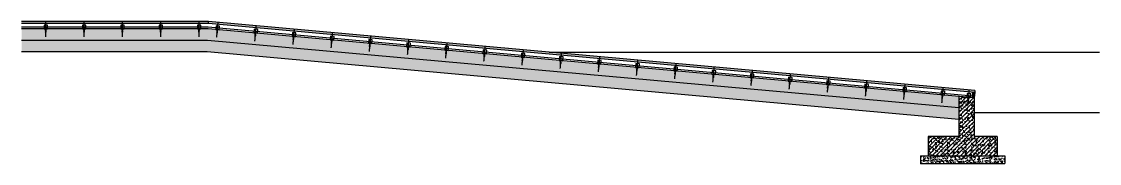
# Model space of a CAD drawing. Extents: x 28691 to 190833, y -3655 to 80068.
# Drawn here: x 32175 to 46238, y -3655 to -1804 of the extents above; entities that cross this region are included whole.
import ezdxf

# ---------------------------------------------------------------- set-up
doc = ezdxf.new("R2010")
doc.units = 0
doc.header["$LTSCALE"] = 10
doc.header["$MEASUREMENT"] = 0
doc.linetypes.add('DASH', pattern=[0.35, 0.25, -0.1])
doc.linetypes.add('DOTE', pattern=[2.42, 2, -0.2, 0.02, -0.2])
for name, color, linetype in [('0-1', 1, 'Continuous'), ('0-5-中线', 5, 'DOTE'), ('0-8', 8, 'Continuous'), ('HJ(XT)-配景(其它)', 8, 'Continuous')]:
    doc.layers.add(name, color=color, linetype=linetype)
doc.styles.add('DIM_FONT', font='SIMPLEX', dxfattribs={"width": 0.7, "bigfont": 'GBCBIG'})

# ---------------------------------------------------------------- blocks, each defined once
blk = doc.blocks.new('A$C0A9333B6')
at = {"layer": 'HJ(XT)-配景(其它)', "color": 1, "linetype": 'DASH'}
for p, q in [((-4, 3), (-10, 3)), ((-10, 3), (-10, -13)), ((-4, -14), (-4, 5)), ((-4, 5), (-4, -14)), ((-4, 5), (-4, 5)), ((-4, 3), (-4, -13)), ((64, 1), (34, 0)), ((64, 1), (64, -1)), ((34, -2), (-13, -2)), ((-13, -2), (-13, -8)), ((34, -8), (-13, -8)), ((-4, -13), (-10, -13)), ((-4, -14), (-4, -14)), ((34, 0), (2, 0)), ((2, 0), (2, -10)), ((34, -10), (2, -10)), ((73, -1), (34, -2)), ((73, -9), (34, -8)), ((64, -11), (34, -10)), ((64, -9), (64, -11)), ((73, -1), (73, -9))]:
    blk.add_line(p, q, dxfattribs=at)
for points in [[(-12, -2), (-11, -8, 10.803562)], [(-12, -2), (-12, -8, 10.803562)], [(-11, -2), (-10, -6, 10.803562)]]:
    blk.add_lwpolyline(points, format="xyb", dxfattribs=at)
at = {"layer": 'HJ(XT)-配景(其它)', "color": 1, "style": 'DIM_FONT', "width": 0.8, "flags": 9}
for tag in ['YSIZE', 'XSIZE']:
    blk.add_attdef(tag, (-4, -6), '', height=0.5, rotation=270, dxfattribs=at)
blk = doc.blocks.new('A$C0F11501E')
at = {"color": 1}
blk.add_line((-23, 5), (23, 5), dxfattribs=at)
blk.add_lwpolyline([(23, 50), (-23, 50), (-23, 0), (23, 0)], close=True, dxfattribs=at)
at = {"xscale": 0.6400000000000001, "yscale": 0.6400000000000001, "zscale": 0.6400000000000001, "rotation": 270}
blk.add_blockref('A$C0A9333B6', (3, 2), dxfattribs=at)

msp = doc.modelspace()

# ---------------------------------------------------------------- hatches: boundary and pattern name
h = msp.add_hatch()
h.set_pattern_fill('钢筋混凝土', color=8, scale=15)
h.set_pattern_definition([(45, (-65720.933, 35082.75), (-26.516504, 26.516504), []), (50, (-65720.93, 35082.75), (107.58903, -9.41282), [11.25, -123.75]), (355, (-65720.93, 35082.75), (-20.8127, 112.82882), [9, -99]), (100.4514, (-65711.97, 35081.97), (86.77641, 103.41593), [9.56103, -105.17132]), (46.1842, (-65720.93, 35112.75), (160.08616, -24.82785), [16.875, -185.625]), (96.6356, (-65707.59, 35110.68), (140.1994, 146.11768), [14.34154, -157.75695]), (351.1842, (-65720.93, 35112.75), (140.1993, 146.1178), [13.5, -148.5]), (21, (-65705.93, 35105.25), (89.53606, -60.392834), [11.25, -123.75]), (326, (-65705.93, 35105.25), (36.4973, 108.77251), [9, -99]), (71.4514, (-65698.47, 35100.22), (126.03339, 48.37957), [9.56103, -105.17132]), (37.5, (-65720.933, 35082.75), (1.823978, 49.934078), [0, -97.8, 0, -100.5, 0, -99.375]), (7.5, (-65720.93, 35082.75), (39.46043, 59.161757), [0, -57.3, 0, -95.55, 0, -37.875]), (327.5, (-65754.383, 35082.75), (80.073365, -3.383231), [0, -37.5, 0, -117, 0, -155.25]), (317.5, (-65769.38, 35082.75), (87.477925, 15.015747), [0, -48.75, 0, -77.7, 0, -110.25])])
h.paths.add_polyline_path([(34608.713, -1899.467), (34601.977, -2049.467), (44404.464, -2931.691), (44404.464, -2781.084)])
h.paths.add_polyline_path([(32174.581, -1899.467), (32174.581, -2049.467), (34601.977, -2049.467), (34608.713, -1899.467)])
h = msp.add_hatch()
h.set_pattern_fill('GRAVEL', color=8, scale=15)
h.set_pattern_definition([(228.0128, (32972.17, -2008.9226), (-914.400777, -1028.701264), [15.3774, -1522.3725]), (184.9697, (32961.8834, -2020.3526), (1371.6022188, 114.2991934), [26.3882, -2612.43]), (132.5104, (32935.5944, -2022.6386), (1142.9991683, -1257.301228), [18.6067, -1842.0615]), (267.2737, (32891.0174, -2051.2136), (114.2995037, 2285.9992644), [24.0302, -2378.988]), (292.8337, (32889.8744, -2075.2166), (-571.5016225, 1371.6007799), [23.5635, -2332.791]), (357.2737, (32899.0184, -2096.9336), (-2285.9992644, 114.2995037), [24.0302, -2378.988]), (37.6942, (32923.0214, -2098.0766), (-1485.9009388, -1142.998981), [31.7787, -3146.0895]), (72.2553, (32948.1674, -2078.6456), (800.1016004, 2514.6007293), [30.0024, -2970.2385]), (121.4296, (32957.3114, -2050.0706), (-914.4002356, 1485.8982522), [24.1116, -2387.0475]), (175.2364, (32944.738, -2029.497), (1257.299012, -114.298927), [27.5271, -1348.8255]), (222.3974, (32917.3064, -2027.2106), (-1371.6000413, -1257.2983643), [35.5985, -3524.256]), (138.8141, (33004.174, -2052.357), (-800.09949, 685.798945), [12.1502, -1202.877]), (171.4692, (32995.0304, -2044.3556), (1485.8977318, -228.600576), [23.1157, -2288.457]), (225, (32972.17, -2040.93), (-2e-14, -114.2999), [16.1644, -145.48]), (203.1986, (32964.17, -2027.21), (571.501927, 228.601002), [8.7048, -861.777]), (291.8014, (32956.168, -2030.64), (-114.30008, 342.90022), [12.3105, -603.216]), (30.9638, (32960.74, -2042.07), (342.899638, 228.600178), [19.9944, -646.4835]), (161.5651, (32977.885, -2031.783), (228.6001, -114.29983), [14.4579, -346.9905]), (16.3895, (32889.8744, -2030.6396), (1143.0006306, 342.8992867), [20.254, -2005.146]), (70.3462, (32909.3054, -2024.9246), (-457.198726, -1257.298222), [16.992, -1682.199]), (293.1986, (32977.885, -2008.923), (-228.601002, 571.501927), [17.4096, -853.074]), (343.6105, (32984.7434, -2024.9246), (-1143.0006306, 342.8992867), [20.254, -2005.146]), (339.444, (32889.874, -2101.506), (-571.50071, 228.599723), [19.5316, -957.0465]), (294.7751, (32908.1624, -2108.3636), (-571.498668, 1257.299416), [16.3652, -1620.162]), (66.8014, (32979.028, -2123.223), (228.601002, 571.501927), [17.4096, -853.074]), (17.354, (32985.8864, -2107.2206), (-1485.90008, -457.1993104), [19.1602, -1896.858]), (69.444, (32923.021, -2123.223), (-228.599723, -571.50071), [9.7658, -966.816]), (101.3099, (32972.17, -2123.223), (-114.299436, 457.198536), [5.8282, -576.99]), (165.9638, (32971.027, -2117.508), (342.90024, -114.2998), [23.5635, -447.7072]), (186.009, (32948.1674, -2111.7926), (1142.9983145, 114.299733), [21.837, -2161.863]), (303.6901, (32960.74, -2052.357), (-114.30004, 228.59978), [16.4846, -395.6301]), (353.1572, (32969.8844, -2066.0726), (1943.1008035, -228.6010238), [28.7801, -2849.22]), (60.9454, (32998.459, -2069.502), (-457.198936, -800.098092), [11.7679, -1165.023]), (90, (33004.17, -2059.21), (-114.3, 114.3), [6.858, -107.442]), (120.2564, (32945.8814, -2108.3636), (457.199031, -800.0995965), [15.879, -1572.0255]), (48.0128, (32937.88, -2094.6476), (914.400777, 1028.701264), [30.7549, -1506.996]), (0, (32958.45, -2071.79), (114.3, 114.3), [29.718, -84.582]), (325.3048, (32988.1724, -2071.7876), (-1142.9980196, 800.100076), [18.07245, -1789.1685]), (254.0546, (33003.031, -2082.075), (-114.300292, -457.20109), [16.6423, -815.4765]), (207.646, (32998.4594, -2098.0766), (-2171.6992372, -1143.0007189), [27.0965, -2682.5625]), (175.4261, (32974.4564, -2110.6496), (-1485.9003422, 114.299447), [28.6663, -2837.961]), (175.4261, (32974.4564, -2110.6496), (-1485.9003422, 114.299447), [28.6663, -2837.961])])
h.paths.add_polyline_path([(34601.977, -2049.467), (34595.24, -2199.467), (44404.464, -3081.691), (44404.464, -2931.691)])
h.paths.add_polyline_path([(32174.581, -2049.467), (32174.581, -2199.467), (34595.24, -2199.467), (34601.977, -2049.467)])
h = msp.add_hatch()
h.set_pattern_fill('钢筋混凝土', color=8, scale=15)
h.set_pattern_definition([(45, (0, 1820.078), (-26.516504, 26.516504), []), (50, (0, 1820.08), (107.58903, -9.41282), [11.25, -123.75]), (355, (0, 1820.08), (-20.8127, 112.82882), [9, -99]), (100.4514, (8.97, 1819.29), (86.7764, 103.41593), [9.56103, -105.17132]), (46.1842, (0, 1850.08), (160.08616, -24.82785), [16.875, -185.625]), (96.6356, (13.34, 1848.01), (140.1994, 146.1177), [14.34154, -157.75695]), (351.1842, (0, 1850.08), (140.1993, 146.1178), [13.5, -148.5]), (21, (15, 1842.58), (89.53606, -60.39283), [11.25, -123.75]), (326, (15, 1842.58), (36.4973, 108.7725), [9, -99]), (71.4514, (22.46, 1837.54), (126.0334, 48.37957), [9.56103, -105.17132]), (37.5, (0, 1820.078), (1.823978, 49.934078), [0, -97.8, 0, -100.5, 0, -99.375]), (7.5, (0, 1820.08), (39.46043, 59.161757), [0, -57.3, 0, -95.55, 0, -37.875]), (327.5, (-33.45, 1820.078), (80.073365, -3.38323), [0, -37.5, 0, -117, 0, -155.25]), (317.5, (-48.45, 1820.08), (87.47793, 15.01575), [0, -48.75, 0, -77.7, 0, -110.25])])
h.paths.add_polyline_path([(44904.464, -3304.734), (44604.464, -3304.734), (44604.464, -2799.084), (44404.464, -2781.084), (44404.464, -3304.734), (44004.464, -3304.734), (44004.464, -3554.734), (44904.464, -3554.734)])
h = msp.add_hatch()
h.set_pattern_fill('混凝土', color=8, scale=10)
h.set_pattern_definition([(50, (42993.91, -1802.035), (71.726, -6.2752), [7.5, -82.5]), (355, (42993.91, -1802.035), (-13.8751, 75.2192), [6, -66]), (100.4514, (42999.885, -1802.56), (57.851, 68.944), [6.374, -70.1142]), (46.1842, (42993.91, -1782.035), (106.724, -16.552), [11.25, -123.75]), (96.6356, (43002.8, -1783.41), (93.4663, 97.4118), [9.561, -105.1713]), (351.184, (42993.91, -1782.04), (93.466, 97.412), [9, -99]), (21, (43003.91, -1787.035), (59.6907, -40.2619), [7.5, -82.5]), (326, (43003.91, -1787.035), (24.3315, 72.515), [6, -66]), (71.4514, (43008.88, -1790.39), (84.0223, 32.253), [6.374, -70.1142]), (37.5, (42993.908, -1802.035), (1.21599, 33.28939), [0, -65.2, 0, -67, 0, -66.25]), (7.5, (42993.91, -1802.035), (26.30695, 39.44117), [0, -38.2, 0, -63.7, 0, -25.25]), (327.5, (42971.608, -1802.035), (53.38224, -2.2555), [0, -25, 0, -78, 0, -103.5]), (317.5, (42961.61, -1802.035), (58.3186, 10.0105), [0, -32.5, 0, -51.8, 0, -73.5])])
h.paths.add_polyline_path([(45004.464, -3554.734), (43904.464, -3554.734), (43904.464, -3654.734), (45004.464, -3654.734)])
at = {"layer": '0-8'}
h = msp.add_hatch(dxfattribs=at)
h.set_pattern_fill('木纹02', color=256, scale=15)
h.set_pattern_definition([(0, (60858.74, -13275.944), (0, 60), [12, -18, 6, -24]), (0, (60900.74, -13274.444), (0, 60), [12, -48]), (0, (60894.74, -13271.444), (0, 60), [6, -54]), (0, (60861.74, -13269.944), (0, 60), [3, -42, 3, -12]), (0, (60882.74, -13266.944), (0, 60), [12, -18, 3, -27]), (0, (60867.74, -13265.444), (0, 60), [9, -51]), (0, (60882.74, -13263.944), (0, 60), [18, -42]), (0, (60864.74, -13262.444), (0, 60), [12, -48]), (0, (60888.74, -13260.944), (0, 60), [30, -30]), (0, (60870.74, -13257.944), (0, 60), [6, -18, 12, -24]), (0, (60912.74, -13256.444), (0, 60), [12, -48]), (0, (60900.74, -13254.944), (0, 60), [6, -54]), (0, (60888.74, -13253.444), (0, 60), [6, -54]), (0, (60858.74, -13251.944), (0, 60), [12, -48]), (0, (60888.74, -13250.444), (0, 60), [12, -48]), (0, (60888.74, -13247.444), (0, 60), [12, -12, 12, -24]), (0, (60876.74, -13244.444), (0, 60), [6, -30, 12, -12]), (0, (60888.74, -13242.944), (0, 60), [18, -42]), (0, (60888.74, -13239.944), (0, 60), [12, -48]), (0, (60864.74, -13238.444), (0, 60), [18, -24, 6, -12]), (0, (60864.74, -13235.444), (0, 60), [30, -30]), (0, (60900.74, -13233.944), (0, 60), [6, -54]), (0, (60882.74, -13232.444), (0, 60), [12, -48]), (0, (60870.74, -13230.944), (0, 60), [6, -24, 6, -24]), (0, (60864.74, -13229.444), (0, 60), [6, -18, 12, -24]), (0, (60876.74, -13227.944), (0, 60), [6, -30, 6, -18]), (0, (60888.74, -13226.444), (0, 60), [18, -42]), (0, (60864.74, -13223.444), (0, 60), [12, -48]), (0, (60894.74, -13221.944), (0, 60), [6, -54]), (0, (60906.74, -13220.444), (0, 60), [6, -54]), (14.036243, (60900.74, -13271.444), (60, -2e-09), [6.18, -241.20633]), (14.036243, (60906.74, -13257.944), (60, -2e-09), [6.18, -241.20633]), (14.036243, (60900.74, -13221.944), (60, -2e-09), [6.18, -241.20633]), (14.036243, (60882.74, -13244.444), (60, -2e-09), [6.18, -241.20633]), (14.036243, (60894.74, -13235.444), (60, -2e-09), [6.18, -241.20633]), (14.036243, (60900.74, -13239.944), (60, -2e-09), [6.18, -241.20633]), (14.036243, (60870.74, -13229.444), (60, -2e-09), [6.18, -241.20633]), (14.036243, (60894.74, -13232.444), (60, -2e-09), [6.18, -241.20633]), (14.036243, (60906.74, -13254.944), (60, -2e-09), [12.36, -235.02633]), (14.036243, (60900.74, -13250.444), (60, -2e-09), [12.36, -235.02633]), (14.036243, (60900.74, -13247.444), (60, -2e-09), [12.36, -235.02633]), (165.963757, (60882.74, -13266.944), (-60, -2e-09), [6.18, -12.36, 6.18, -222.66633]), (165.963757, (60870.74, -13257.944), (-60, -2e-09), [6.18, -241.20633]), (165.963757, (60870.74, -13230.944), (-60, -2e-09), [12.36, -235.02633]), (194.036243, (60900.74, -13274.444), (-60, 2e-09), [6.18, -241.20633]), (345.963757, (60912.74, -13274.444), (60, 2e-09), [6.18, -241.20633]), (345.963757, (60894.74, -13253.444), (60, 2e-09), [6.18, -241.20633]), (345.963757, (60906.74, -13242.944), (60, 2e-09), [6.18, -241.20633]), (345.963757, (60882.74, -13238.444), (60, 2e-09), [6.18, -241.20633]), (345.963757, (60876.74, -13230.944), (60, 2e-09), [6.18, -241.20633]), (345.963757, (60882.74, -13227.944), (60, 2e-09), [6.18, -241.20633]), (345.963757, (60882.74, -13238.444), (60, 2e-09), [6.18, -241.20633]), (345.963757, (60900.74, -13229.444), (60, 2e-09), [24.72, -222.66633]), (345.963757, (60864.74, -13269.944), (60, 2e-09), [24.72, -222.66633]), (345.963757, (60870.74, -13265.444), (60, 2e-09), [24.72, -222.66633]), (345.963757, (60876.74, -13262.444), (60, 2e-09), [6.18, -12.36, 12.36, -216.48633]), (345.963757, (60876.74, -13257.944), (60, 2e-09), [12.36, -12.36, 12.36, -210.30633]), (345.963757, (60870.74, -13251.944), (60, 2e-09), [24.72, -222.66633]), (345.963757, (60864.74, -13247.444), (60, 2e-09), [24.72, -222.66633]), (345.963757, (60864.74, -13244.444), (60, 2e-09), [24.72, -222.66633]), (345.963757, (60906.74, -13226.444), (60, 2e-09), [6.18, -241.20633]), (345.96377, (60912.74, -13220.444), (60, 1.15e-05), [12.36, -235.02633]), (345.96377, (60876.74, -13223.444), (60, 1.15e-05), [12.36, -235.02633]), (345.96376, (60870.74, -13275.944), (60, 1e-06), [24.72, -222.66633]), (345.96376, (60906.74, -13233.944), (60, 1e-06), [18.54, -228.84633]), (345.96376, (60912.74, -13238.444), (60, 1e-06), [37.08, -210.30633])])
h.paths.add_polyline_path([(34614.098, -1804.568), (34611.857, -1829.467), (44610.739, -2729.366), (44612.98, -2704.467)])
h.paths.add_polyline_path([(34611.857, -1829.467), (34611.857, -1804.467), (32174.581, -1804.467), (32174.581, -1829.467)])
h = msp.add_hatch(dxfattribs=at)
h.set_pattern_fill('木纹02', color=256, scale=15, angle=90)
h.set_pattern_definition([(90, (44594.656, -2770.59), (-60, 4e-15), [12, -18, 6, -24]), (90, (44593.156, -2728.59), (-60, 4e-15), [12, -48]), (90, (44590.156, -2734.59), (-60, 4e-15), [6, -54]), (90, (44588.656, -2767.59), (-60, 4e-15), [3, -42, 3, -12]), (90, (44585.656, -2746.59), (-60, 4e-15), [12, -18, 3, -27]), (90, (44584.156, -2761.59), (-60, 4e-15), [9, -51]), (90, (44582.656, -2746.59), (-60, 4e-15), [18, -42]), (90, (44581.156, -2764.59), (-60, 4e-15), [12, -48]), (90, (44579.656, -2740.59), (-60, 4e-15), [30, -30]), (90, (44576.656, -2758.59), (-60, 4e-15), [6, -18, 12, -24]), (90, (44575.156, -2716.59), (-60, 4e-15), [12, -48]), (90, (44573.656, -2728.59), (-60, 4e-15), [6, -54]), (90, (44572.156, -2740.59), (-60, 4e-15), [6, -54]), (90, (44570.656, -2770.59), (-60, 4e-15), [12, -48]), (90, (44569.156, -2740.59), (-60, 4e-15), [12, -48]), (90, (44566.156, -2740.59), (-60, 4e-15), [12, -12, 12, -24]), (90, (44563.156, -2752.59), (-60, 4e-15), [6, -30, 12, -12]), (90, (44561.656, -2740.59), (-60, 4e-15), [18, -42]), (90, (44558.656, -2740.59), (-60, 4e-15), [12, -48]), (90, (44557.156, -2764.59), (-60, 4e-15), [18, -24, 6, -12]), (90, (44554.156, -2764.59), (-60, 4e-15), [30, -30]), (90, (44552.656, -2728.59), (-60, 4e-15), [6, -54]), (90, (44551.156, -2746.59), (-60, 4e-15), [12, -48]), (90, (44549.656, -2758.59), (-60, 4e-15), [6, -24, 6, -24]), (90, (44548.156, -2764.59), (-60, 4e-15), [6, -18, 12, -24]), (90, (44546.656, -2752.59), (-60, 4e-15), [6, -30, 6, -18]), (90, (44545.156, -2740.59), (-60, 4e-15), [18, -42]), (90, (44542.156, -2764.59), (-60, 4e-15), [12, -48]), (90, (44540.656, -2734.59), (-60, 4e-15), [6, -54]), (90, (44539.156, -2722.59), (-60, 4e-15), [6, -54]), (104.036, (44590.156, -2728.59), (2e-09, 60), [6.18, -241.206]), (104.036, (44576.656, -2722.59), (2e-09, 60), [6.18, -241.206]), (104.036, (44540.656, -2728.59), (2e-09, 60), [6.18, -241.206]), (104.036, (44563.156, -2746.59), (2e-09, 60), [6.18, -241.206]), (104.036, (44554.156, -2734.59), (2e-09, 60), [6.18, -241.206]), (104.036, (44558.656, -2728.59), (2e-09, 60), [6.18, -241.206]), (104.036, (44548.156, -2758.59), (2e-09, 60), [6.18, -241.206]), (104.036, (44551.156, -2734.59), (2e-09, 60), [6.18, -241.206]), (104.036, (44573.656, -2722.59), (2e-09, 60), [12.36, -235.026]), (104.036, (44569.156, -2728.59), (2e-09, 60), [12.36, -235.026]), (104.036, (44566.156, -2728.59), (2e-09, 60), [12.36, -235.026]), (255.964, (44585.656, -2746.59), (2e-09, -60), [6.18, -12.36, 6.18, -222.6663]), (255.964, (44576.656, -2758.59), (2e-09, -60), [6.18, -241.206]), (255.964, (44549.656, -2758.59), (2e-09, -60), [12.36, -235.026]), (284.036, (44593.156, -2728.59), (-2e-09, -60), [6.18, -241.206]), (75.964, (44593.156, -2716.59), (-2e-09, 60), [6.18, -241.206]), (75.964, (44572.156, -2734.59), (-2e-09, 60), [6.18, -241.206]), (75.964, (44561.656, -2722.59), (-2e-09, 60), [6.18, -241.206]), (75.964, (44557.156, -2746.59), (-2e-09, 60), [6.18, -241.206]), (75.964, (44549.656, -2752.59), (-2e-09, 60), [6.18, -241.206]), (75.964, (44546.656, -2746.59), (-2e-09, 60), [6.18, -241.206]), (75.964, (44557.156, -2746.59), (-2e-09, 60), [6.18, -241.206]), (75.964, (44548.156, -2728.59), (-2e-09, 60), [24.72, -222.666]), (75.964, (44588.656, -2764.59), (-2e-09, 60), [24.72, -222.666]), (75.964, (44584.156, -2758.59), (-2e-09, 60), [24.72, -222.666]), (75.964, (44581.156, -2752.59), (-2e-09, 60), [6.18, -12.36, 12.36, -216.4863]), (75.964, (44576.656, -2752.59), (-2e-09, 60), [12.36, -12.36, 12.36, -210.3063]), (75.964, (44570.656, -2758.59), (-2e-09, 60), [24.72, -222.666]), (75.964, (44566.156, -2764.59), (-2e-09, 60), [24.72, -222.666]), (75.964, (44563.156, -2764.59), (-2e-09, 60), [24.72, -222.666]), (75.964, (44545.156, -2722.59), (-2e-09, 60), [6.18, -241.206]), (75.964, (44539.156, -2716.59), (-1e-05, 60), [12.36, -235.026]), (75.964, (44542.156, -2752.59), (-1e-05, 60), [12.36, -235.026]), (75.964, (44594.656, -2758.59), (-1e-06, 60), [24.72, -222.666]), (75.964, (44552.656, -2722.59), (-1e-06, 60), [18.54, -228.846]), (75.964, (44557.156, -2716.59), (-1e-06, 60), [37.08, -210.306])])
h.paths.add_polyline_path([(44579.565, -2796.844), (44604.464, -2799.084), (44610.739, -2729.366), (44585.839, -2727.125)])

# ---------------------------------------------------------------- linework, layer by layer
at = {"color": 4}
msp.add_line((44604.464, -2799.084), (44604.464, -3304.734), dxfattribs=at)
for points in [[(34611.857, -1804.467), (32174.581, -1804.467)], [(34611.857, -1829.467), (34611.857, -1804.467)], [(34611.857, -1829.467), (34614.098, -1804.568)], [(44612.98, -2704.467), (34614.098, -1804.568)], [(44610.739, -2729.366), (34611.857, -1829.467), (32174.581, -1829.467)], [(44604.464, -2799.084), (34608.713, -1899.467), (32174.581, -1899.467)], [(44404.464, -2931.691), (34601.977, -2049.467), (32174.581, -2049.467)], [(44404.464, -3082.297), (34595.24, -2199.467), (32174.581, -2199.467)], [(44404.464, -2781.084), (44404.464, -3304.734)], [(44585.839, -2727.125), (44579.565, -2796.844)], [(44610.739, -2729.366), (44604.464, -2799.084)], [(44612.98, -2704.467), (44610.739, -2729.366)], [(44404.464, -3304.734), (44004.464, -3304.734)], [(44004.464, -3304.734), (44004.464, -3554.734)], [(44904.464, -3304.734), (44604.464, -3304.734)], [(44904.464, -3304.734), (44904.464, -3554.734)], [(43904.464, -3554.734), (45004.464, -3554.734)], [(43904.464, -3554.734), (43904.464, -3654.734), (45004.464, -3654.734)], [(45004.464, -3554.734), (45004.464, -3654.734)]]:
    msp.add_lwpolyline(points, dxfattribs=at)
at = {"color": 6}
msp.add_lwpolyline([(44581.357, -2776.924), (34609.611, -1879.467), (32174.581, -1879.467)], dxfattribs=at)
at = {"color": 5}
msp.add_lwpolyline([(39057.424, -2204.467), (46238.076, -2204.467)], dxfattribs=at)
msp.add_lwpolyline([(44604.464, -2990.796), (46238.076, -2990.796)])
at = {"layer": '0-5-中线', "ltscale": 0.03}
for p, q in [((32491.793, -2003.067), (32491.793, -1804.661)), ((32991.793, -2003.067), (32991.793, -1804.661)), ((33491.793, -2003.067), (33491.793, -1804.661)), ((33991.793, -2003.067), (33991.793, -1804.661)), ((34491.793, -2003.067), (34491.793, -1804.661)), ((34721.434, -2013.631), (34739.218, -1816.024)), ((35219.421, -2058.45), (35237.206, -1860.842)), ((35717.408, -2103.269), (35735.193, -1905.661)), ((36215.395, -2148.087), (36233.18, -1950.48)), ((36713.383, -2192.906), (36731.167, -1995.299)), ((37211.37, -2237.725), (37229.154, -2040.118)), ((37709.357, -2282.544), (37727.142, -2084.937)), ((38207.344, -2327.363), (38225.129, -2129.756)), ((38705.331, -2372.182), (38723.116, -2174.574)), ((39203.319, -2417.001), (39221.103, -2219.393)), ((39701.306, -2461.819), (39719.091, -2264.212)), ((40199.293, -2506.638), (40217.078, -2309.031)), ((40697.28, -2551.457), (40715.065, -2353.85)), ((41195.268, -2596.276), (41213.052, -2398.669)), ((41693.255, -2641.095), (41711.039, -2443.487)), ((42191.242, -2685.914), (42209.027, -2488.306)), ((42689.229, -2730.733), (42707.014, -2533.125)), ((43187.216, -2775.551), (43205.001, -2577.944)), ((43685.204, -2820.37), (43702.988, -2622.763)), ((44183.191, -2865.189), (44200.975, -2667.582)), ((44522.969, -2895.769), (44540.754, -2698.162))]:
    msp.add_line(p, q, dxfattribs=at)

# ---------------------------------------------------------------- block references
at = {"layer": '0-1'}
for p in [(32491.793, -1899.467), (32991.793, -1899.467), (33491.793, -1899.467), (33991.793, -1899.467), (34491.793, -1899.467)]:
    msp.add_blockref('A$C0F11501E', p, dxfattribs=at)
at = {"layer": '0-1', "rotation": 354.8572354860917}
for p in [(34730.72, -1910.448), (35228.707, -1955.266), (35726.695, -2000.085), (36224.682, -2044.904), (36722.669, -2089.723), (37220.656, -2134.542), (37718.643, -2179.361), (38216.631, -2224.179), (38714.618, -2268.998), (39212.605, -2313.817), (39710.592, -2358.636), (40208.58, -2403.455), (40706.567, -2448.274), (41204.554, -2493.093), (41702.541, -2537.911), (42200.528, -2582.73), (42698.516, -2627.549), (43196.503, -2672.368), (43694.49, -2717.187), (44192.477, -2762.006), (44532.256, -2792.586)]:
    msp.add_blockref('A$C0F11501E', p, dxfattribs=at)

doc.saveas('drawing.dxf')
